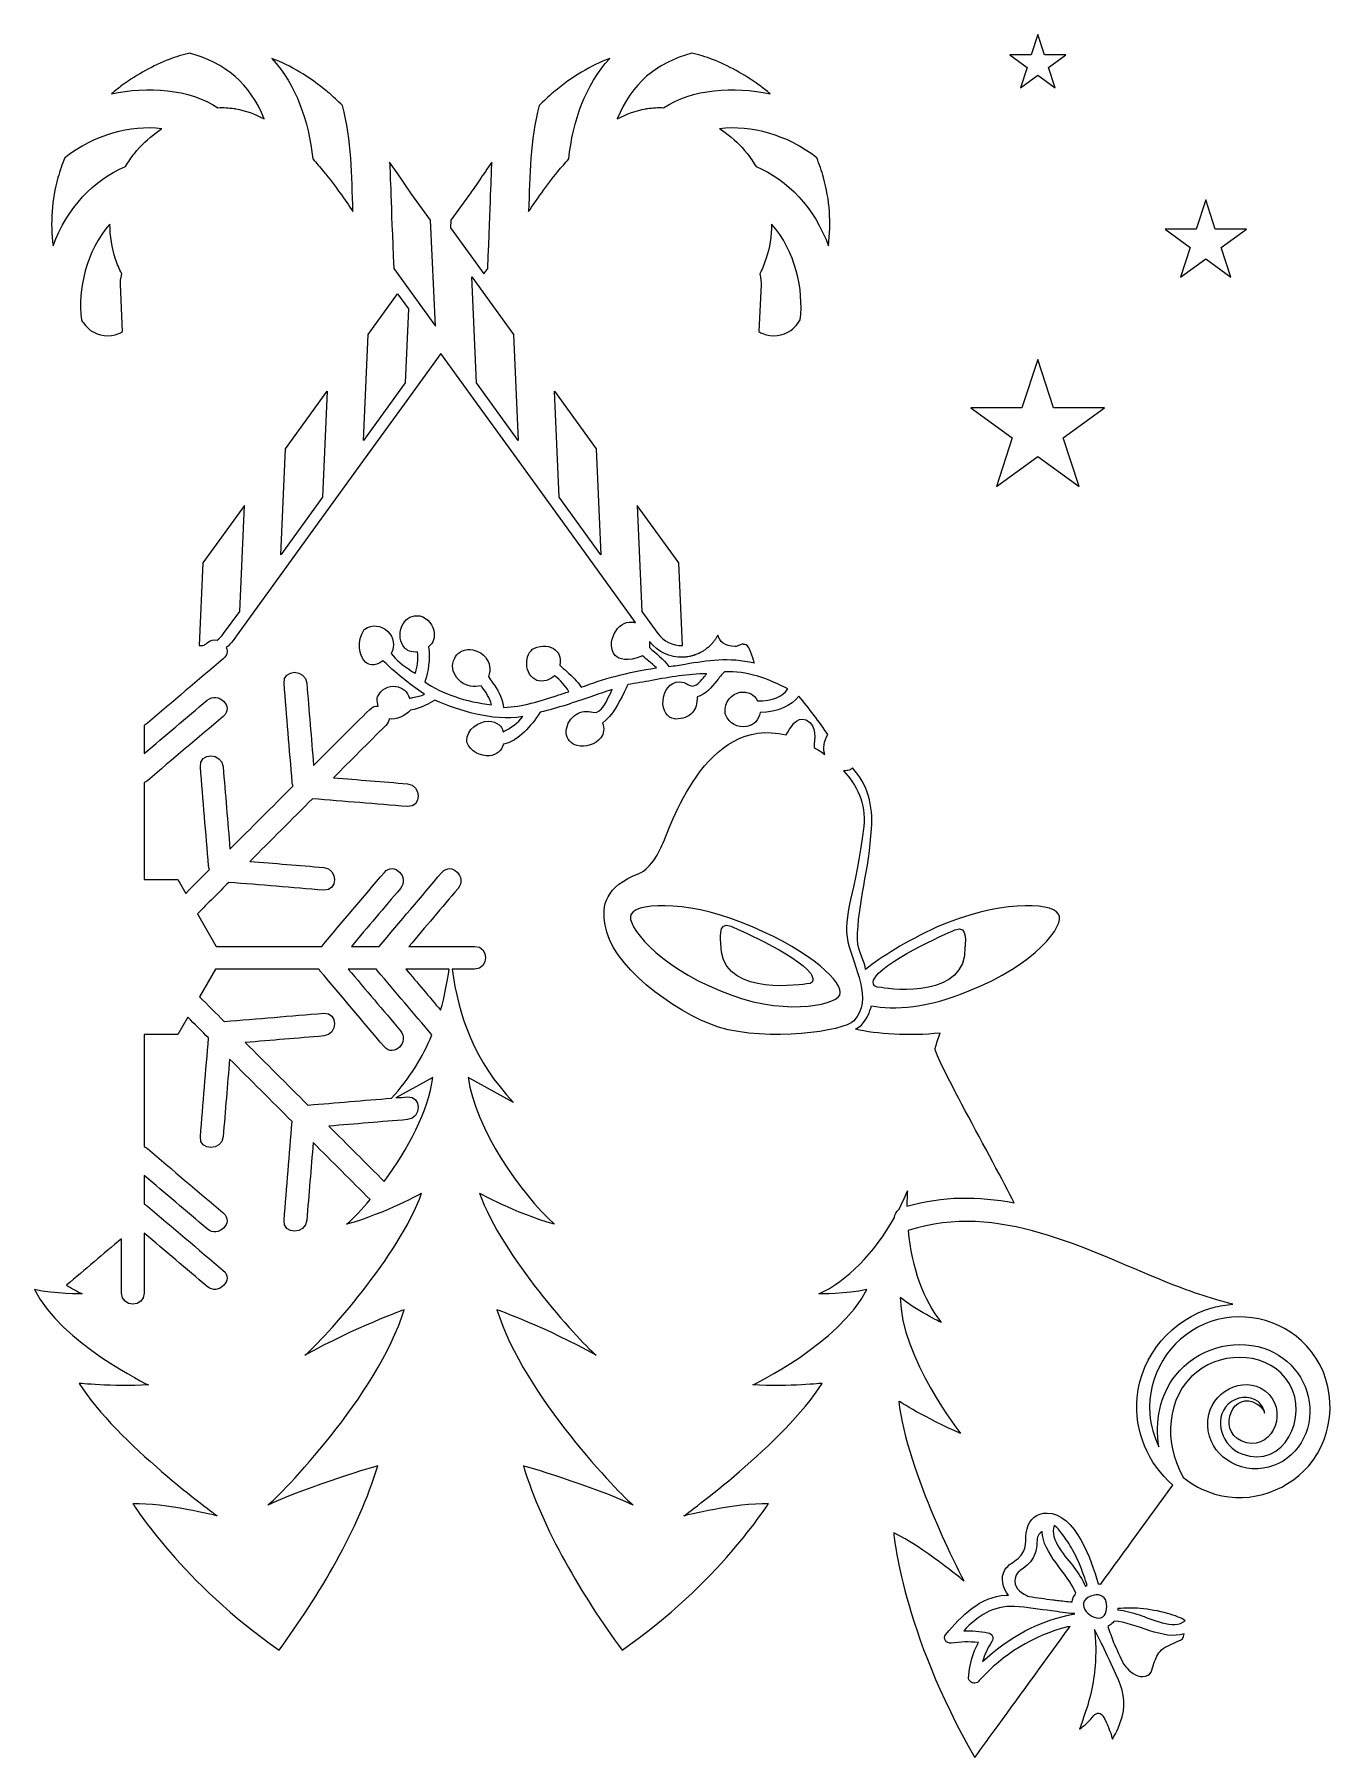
# Model space of a CAD drawing. Header units: inches. Extents: x -429 to 3929, y -1868 to 1677.
# Drawn here: x -272.4 to 88.5, y -1823.7 to -1346.4 of the extents above; entities that cross this region are included whole.
import ezdxf

# ---------------------------------------------------------------- set-up
doc = ezdxf.new("R2010")
doc.units = ezdxf.units.IN
doc.header["$MEASUREMENT"] = 0
doc.layers.add('Layer 1', color=7, linetype='Continuous')

# ---------------------------------------------------------------- blocks, each defined once
blk = doc.blocks.new('block 3')
at = {"layer": 'Layer 1', "lineweight": 0}
for points in [[(0.67, -1361.22), (5.47, -1357.74), (10.27, -1361.22), (8.44, -1355.58), (13.24, -1352.09), (7.3, -1352.09), (5.47, -1346.45), (3.64, -1352.09), (-2.3, -1352.09), (2.5, -1355.58), (0.67, -1361.22)], [(45.03, -1413.64), (51.99, -1408.58), (58.94, -1413.64), (56.29, -1405.46), (63.24, -1400.41), (54.64, -1400.41), (51.99, -1392.23), (49.33, -1400.41), (40.73, -1400.41), (47.69, -1405.46), (45.03, -1413.64)], [(-139.76, -1429.54), (-138.44, -1458.89), (-149.98, -1442.95), (-151.3, -1413.6), (-139.76, -1429.54)], [(-179.97, -1429.54), (-171.82, -1418.28), (-168.83, -1422.42), (-169.75, -1442.95), (-181.29, -1458.89), (-179.97, -1429.54)], [(-5.97, -1471.65), (5.47, -1463.34), (16.91, -1471.65), (12.54, -1458.2), (23.98, -1449.89), (9.84, -1449.89), (5.47, -1436.45), (1.1, -1449.89), (-13.04, -1449.89), (-1.6, -1458.2), (-5.97, -1471.65)], [(-202.87, -1461.19), (-191.34, -1445.24), (-192.65, -1474.59), (-204.19, -1490.54), (-202.87, -1461.19)], [(-116.86, -1461.19), (-115.54, -1490.54), (-127.08, -1474.59), (-128.4, -1445.24), (-116.86, -1461.19)]]:
    blk.add_lwpolyline(points, dxfattribs=at)
for points, knots in [([(-216.58, -1367.04), (-216.58, -1367.04), (-216.6, -1367.04), (-216.6, -1367.04), (-216.6, -1367.04), (-216.62, -1367.03), (-216.62, -1367.03), (-216.62, -1367.03), (-216.73, -1367.01), (-216.73, -1367.01), (-216.85, -1366.99), (-216.97, -1366.97), (-217.1, -1366.96), (-218.58, -1366.73), (-220.07, -1366.66), (-221.57, -1366.74), (-229.48, -1361.49), (-241.09, -1360.72), (-251.07, -1362.9), (-250.11, -1362.08), (-249.12, -1361.28), (-248.09, -1360.53), (-243.82, -1357.45), (-239.46, -1355.04), (-235.13, -1353.37), (-233.24, -1352.64), (-231.34, -1352.06), (-229.43, -1351.62), (-219.69, -1354.22), (-212.63, -1360.08), (-208.77, -1369.82), (-211.38, -1368.43), (-214, -1367.49), (-216.58, -1367.04)], [0, 0, 0, 0, 1, 1, 1, 2, 2, 2, 3, 3, 3, 4, 4, 4, 5, 5, 5, 6, 6, 6, 7, 7, 7, 8, 8, 8, 9, 9, 9, 10, 10, 10, 11, 11, 11, 11]), ([(-192.33, -1384.39), (-193.32, -1383.16), (-194.31, -1382.02), (-195.29, -1380.93), (-196.52, -1370.37), (-199.8, -1360.56), (-206.69, -1353.08), (-201.41, -1355.04), (-196.23, -1358.14), (-191.23, -1362.35), (-191.23, -1362.35), (-191.04, -1362.51), (-191.04, -1362.51), (-189.71, -1363.64), (-188.4, -1364.85), (-187.09, -1366.13), (-184.59, -1375.91), (-184.49, -1385.42), (-184.2, -1395.47), (-186.29, -1392.41), (-189.04, -1388.43), (-192.33, -1384.39)], [0, 0, 0, 0, 1, 1, 1, 2, 2, 2, 3, 3, 3, 4, 4, 4, 5, 5, 5, 6, 6, 6, 7, 7, 7, 7]), ([(-132.65, -1366.13), (-131.34, -1364.85), (-130.02, -1363.64), (-128.7, -1362.51), (-128.7, -1362.51), (-128.51, -1362.35), (-128.51, -1362.35), (-123.5, -1358.14), (-118.32, -1355.04), (-113.04, -1353.08), (-119.94, -1360.56), (-123.21, -1370.37), (-124.44, -1380.93), (-125.42, -1382.02), (-126.41, -1383.16), (-127.41, -1384.39), (-130.69, -1388.43), (-133.44, -1392.41), (-135.53, -1395.47), (-135.25, -1385.42), (-135.14, -1375.91), (-132.65, -1366.13)], [0, 0, 0, 0, 1, 1, 1, 2, 2, 2, 3, 3, 3, 4, 4, 4, 5, 5, 5, 6, 6, 6, 7, 7, 7, 7]), ([(-90.3, -1351.62), (-88.4, -1352.06), (-86.5, -1352.64), (-84.6, -1353.37), (-80.27, -1355.04), (-75.91, -1357.45), (-71.65, -1360.53), (-70.62, -1361.28), (-69.63, -1362.08), (-68.66, -1362.9), (-78.64, -1360.72), (-90.25, -1361.49), (-98.17, -1366.74), (-99.66, -1366.66), (-101.15, -1366.73), (-102.63, -1366.96), (-102.76, -1366.97), (-102.88, -1366.99), (-103.01, -1367.01), (-103.01, -1367.01), (-103.11, -1367.03), (-103.11, -1367.03), (-103.11, -1367.03), (-103.13, -1367.04), (-103.13, -1367.04), (-103.13, -1367.04), (-103.15, -1367.04), (-103.15, -1367.04), (-105.73, -1367.49), (-108.35, -1368.43), (-110.97, -1369.82), (-107.11, -1360.08), (-100.05, -1354.22), (-90.3, -1351.62)], [0, 0, 0, 0, 1, 1, 1, 2, 2, 2, 3, 3, 3, 4, 4, 4, 5, 5, 5, 6, 6, 6, 7, 7, 7, 8, 8, 8, 9, 9, 9, 10, 10, 10, 11, 11, 11, 11]), ([(-238.62, -1373.61), (-240.91, -1375.26), (-242.95, -1377.21), (-244.69, -1379.39), (-245.6, -1380.53), (-246.43, -1381.73), (-247.17, -1382.98), (-255.98, -1386.64), (-263.35, -1394.53), (-267.24, -1404.97), (-268.05, -1398.68), (-267.6, -1392.25), (-265.88, -1386.08), (-265.36, -1384.22), (-264.72, -1382.4), (-263.98, -1380.62), (-255.69, -1374.14), (-245.98, -1371.55), (-237.1, -1372.55), (-237.61, -1372.89), (-238.12, -1373.24), (-238.62, -1373.61)], [0, 0, 0, 0, 1, 1, 1, 2, 2, 2, 3, 3, 3, 4, 4, 4, 5, 5, 5, 6, 6, 6, 7, 7, 7, 7]), ([(-55.75, -1380.62), (-55.01, -1382.4), (-54.38, -1384.22), (-53.86, -1386.08), (-52.14, -1392.25), (-51.69, -1398.68), (-52.5, -1404.97), (-56.38, -1394.53), (-63.75, -1386.64), (-72.56, -1382.98), (-73.3, -1381.73), (-74.13, -1380.53), (-75.04, -1379.39), (-76.78, -1377.21), (-78.82, -1375.26), (-81.11, -1373.61), (-81.62, -1373.24), (-82.13, -1372.89), (-82.64, -1372.55), (-73.76, -1371.55), (-64.05, -1374.14), (-55.75, -1380.62)], [0, 0, 0, 0, 1, 1, 1, 2, 2, 2, 3, 3, 3, 4, 4, 4, 5, 5, 5, 6, 6, 6, 7, 7, 7, 7]), ([(-174.04, -1381.8), (-172.77, -1383.58), (-171.62, -1385.27), (-170.55, -1386.83), (-170.55, -1386.83), (-170.38, -1387.09), (-170.38, -1387.09), (-169.36, -1388.59), (-168.53, -1389.79), (-167.85, -1390.73), (-167.85, -1390.73), (-162.67, -1397.89), (-162.67, -1397.89), (-162.67, -1397.89), (-161.35, -1427.25), (-161.35, -1427.25), (-161.35, -1427.25), (-172.88, -1411.31), (-172.88, -1411.31), (-173.71, -1392.22), (-173.81, -1385.98), (-174.04, -1381.8)], [0, 0, 0, 0, 1, 1, 1, 2, 2, 2, 3, 3, 3, 4, 4, 4, 5, 5, 5, 6, 6, 6, 7, 7, 7, 7]), ([(-157.07, -1397.89), (-157.07, -1397.89), (-151.88, -1390.73), (-151.88, -1390.73), (-151.2, -1389.79), (-150.38, -1388.59), (-149.36, -1387.09), (-149.36, -1387.09), (-149.18, -1386.83), (-149.18, -1386.83), (-148.11, -1385.27), (-146.96, -1383.58), (-145.7, -1381.8), (-145.92, -1385.98), (-146.03, -1392.22), (-146.85, -1411.31), (-146.85, -1411.31), (-147.91, -1412.77), (-147.91, -1412.77), (-147.91, -1412.77), (-151.56, -1407.73), (-151.56, -1407.73), (-151.56, -1407.73), (-157.16, -1399.99), (-157.16, -1399.99), (-157.16, -1399.99), (-157.07, -1397.89), (-157.07, -1397.89)], [0, 0, 0, 0, 1, 1, 1, 2, 2, 2, 3, 3, 3, 4, 4, 4, 5, 5, 5, 6, 6, 6, 7, 7, 7, 8, 8, 8, 9, 9, 9, 9]), ([(-248.24, -1412.72), (-248.5, -1414.1), (-248.61, -1415.19), (-248.58, -1415.68), (-248.58, -1415.68), (-247.99, -1428.76), (-247.99, -1428.76), (-248.34, -1428.96), (-248.69, -1429.15), (-249.05, -1429.3), (-251.61, -1430.36), (-254.59, -1430.01), (-256.83, -1428.4), (-257.54, -1427.89), (-258.16, -1427.28), (-258.67, -1426.57), (-258.92, -1426.21), (-259.17, -1425.85), (-259.41, -1425.49), (-260.44, -1417.2), (-258.08, -1406.36), (-251.5, -1398.96), (-251.49, -1402.26), (-250.97, -1405.51), (-249.92, -1408.67), (-249.46, -1410.06), (-248.89, -1411.41), (-248.24, -1412.72)], [0, 0, 0, 0, 1, 1, 1, 2, 2, 2, 3, 3, 3, 4, 4, 4, 5, 5, 5, 6, 6, 6, 7, 7, 7, 8, 8, 8, 9, 9, 9, 9]), ([(-60.32, -1425.49), (-60.57, -1425.85), (-60.81, -1426.21), (-61.07, -1426.57), (-61.58, -1427.28), (-62.19, -1427.89), (-62.9, -1428.4), (-65.14, -1430.01), (-68.12, -1430.36), (-70.68, -1429.3), (-71.05, -1429.15), (-71.4, -1428.96), (-71.74, -1428.76), (-71.74, -1428.76), (-71.15, -1415.68), (-71.15, -1415.68), (-71.13, -1415.19), (-71.23, -1414.1), (-71.49, -1412.72), (-70.84, -1411.41), (-70.28, -1410.06), (-69.82, -1408.67), (-68.77, -1405.51), (-68.24, -1402.26), (-68.24, -1398.96), (-61.65, -1406.36), (-59.29, -1417.2), (-60.32, -1425.49)], [0, 0, 0, 0, 1, 1, 1, 2, 2, 2, 3, 3, 3, 4, 4, 4, 5, 5, 5, 6, 6, 6, 7, 7, 7, 8, 8, 8, 9, 9, 9, 9]), ([(-241.99, -1553.67), (-241.7, -1553.55), (-241.41, -1553.39), (-241.13, -1553.15), (-234.12, -1547.21), (-227.11, -1541.27), (-220.1, -1535.33), (-217, -1532.7), (-221.48, -1528.26), (-224.55, -1530.87), (-230.37, -1535.79), (-236.18, -1540.72), (-241.99, -1545.65), (-241.99, -1543.01), (-241.99, -1540.37), (-241.99, -1537.73), (-241.7, -1537.6), (-241.41, -1537.44), (-241.13, -1537.21), (-234.12, -1531.27), (-227.11, -1525.32), (-220.1, -1519.38), (-219, -1518.45), (-218.85, -1517.29), (-219.26, -1516.29), (-218.57, -1515.71), (-217.94, -1515.04), (-217.39, -1514.27), (-217.39, -1514.27), (-215.82, -1512.11), (-215.82, -1512.11), (-215.82, -1512.11), (-204.46, -1496.41), (-204.46, -1496.41), (-204.46, -1496.41), (-192.92, -1480.46), (-192.92, -1480.46), (-192.92, -1480.46), (-181.55, -1464.76), (-181.55, -1464.76), (-181.55, -1464.76), (-170.01, -1448.82), (-170.01, -1448.82), (-170.01, -1448.82), (-159.87, -1434.8), (-159.87, -1434.8), (-159.87, -1434.8), (-149.72, -1448.82), (-149.72, -1448.82), (-149.72, -1448.82), (-138.18, -1464.76), (-138.18, -1464.76), (-138.18, -1464.76), (-126.82, -1480.46), (-126.82, -1480.46), (-126.82, -1480.46), (-115.28, -1496.41), (-115.28, -1496.41), (-115.28, -1496.41), (-105.92, -1509.34), (-105.92, -1509.34), (-106.26, -1509.25), (-106.61, -1509.2), (-106.98, -1509.2), (-108.89, -1509.01), (-110.74, -1510.25), (-111.84, -1512.48), (-112.76, -1514.34), (-113.02, -1516.91), (-111.52, -1518.45), (-110.48, -1519.52), (-108.33, -1520.37), (-103.96, -1518.52), (-103.42, -1519.05), (-102.84, -1519.53), (-102.27, -1519.99), (-101.56, -1520.58), (-100.83, -1521.18), (-100.15, -1521.89), (-108.23, -1523.14), (-114.9, -1524.87), (-120.94, -1527.27), (-122.07, -1525.55), (-123.53, -1524.22), (-124.95, -1522.93), (-125.62, -1522.32), (-126.26, -1521.75), (-126.85, -1521.14), (-126.43, -1518.84), (-127.43, -1517.55), (-128.11, -1516.97), (-129.52, -1515.74), (-131.84, -1515.5), (-133.95, -1516.41), (-135.32, -1517.15), (-136.16, -1518.9), (-136.07, -1520.88), (-135.98, -1522.94), (-134.93, -1524.65), (-133.26, -1525.36), (-131.59, -1525.96), (-129.53, -1525.23), (-128.34, -1524.08), (-126.78, -1525.36), (-125.34, -1526.68), (-124.4, -1528.49), (-125.46, -1528.82), (-126.52, -1529.17), (-127.63, -1529.54), (-132.29, -1531.08), (-137.1, -1532.67), (-142.5, -1532.83), (-143.02, -1529.58), (-144.13, -1527.98), (-145.51, -1525.99), (-145.87, -1525.48), (-146.25, -1524.93), (-146.65, -1524.3), (-145.94, -1522.38), (-146.24, -1520.45), (-147.49, -1518.95), (-148.91, -1517.26), (-151.28, -1516.44), (-153.27, -1516.96), (-154.97, -1517.4), (-156.15, -1518.75), (-156.51, -1520.68), (-156.83, -1522.44), (-155.96, -1524.43), (-154.27, -1525.74), (-152.64, -1527.01), (-150.61, -1527.39), (-148.72, -1526.82), (-148.62, -1526.95), (-148.52, -1527.09), (-148.42, -1527.22), (-147.31, -1528.76), (-146.32, -1530.12), (-145.77, -1532.12), (-152.88, -1531.33), (-159.64, -1529.01), (-164.24, -1525.78), (-163.3, -1522.63), (-162.82, -1519.79), (-163.23, -1516.04), (-161.9, -1515.02), (-161.36, -1513.34), (-161.83, -1511.5), (-162.34, -1509.47), (-164.11, -1507.43), (-166.52, -1507.43), (-168.32, -1507.43), (-169.86, -1508.51), (-170.63, -1510.33), (-171.52, -1512.45), (-171.19, -1515), (-169.84, -1516.39), (-169.28, -1516.97), (-168.14, -1517.76), (-166.27, -1517.43), (-166.09, -1519.54), (-166.41, -1521.94), (-166.93, -1523.46), (-167.27, -1523.23), (-167.61, -1523), (-167.94, -1522.78), (-170.29, -1521.18), (-172.35, -1519.79), (-173.59, -1517.89), (-172.49, -1515.78), (-172.83, -1513.44), (-174.55, -1511.78), (-176.35, -1510.04), (-178.96, -1509.78), (-180.88, -1511.16), (-180.88, -1511.16), (-181.04, -1511.27), (-181.04, -1511.27), (-181.04, -1511.27), (-181.14, -1511.43), (-181.14, -1511.43), (-183.05, -1514.3), (-182.77, -1518.66), (-180.58, -1520.4), (-180.05, -1520.81), (-178.26, -1521.9), (-175.89, -1519.9), (-171.15, -1524.4), (-167.97, -1526.76), (-164.4, -1529.19), (-165.32, -1529.68), (-166.47, -1529.89), (-167.66, -1530.11), (-167.94, -1530.17), (-168.23, -1530.22), (-168.52, -1530.28), (-169.1, -1528.53), (-170.49, -1527.29), (-172.27, -1527.02), (-174.4, -1526.7), (-176.39, -1527.82), (-177.35, -1529.89), (-177.35, -1529.89), (-177.45, -1530.09), (-177.45, -1530.09), (-177.45, -1530.09), (-177.45, -1530.32), (-177.45, -1530.32), (-177.45, -1531.15), (-177.37, -1531.85), (-177.24, -1532.46), (-178.01, -1532.4), (-178.83, -1532.66), (-179.55, -1533.38), (-184.73, -1538.56), (-189.91, -1543.74), (-195.09, -1548.92), (-195.72, -1541.33), (-196.35, -1533.74), (-196.97, -1526.15), (-197.3, -1522.13), (-203.61, -1522.1), (-203.28, -1526.15), (-202.52, -1535.31), (-201.76, -1544.47), (-201.01, -1553.63), (-200.98, -1553.99), (-200.89, -1554.3), (-200.77, -1554.6), (-206.6, -1560.43), (-212.43, -1566.26), (-218.25, -1572.09), (-218.88, -1564.49), (-219.51, -1556.9), (-220.14, -1549.31), (-220.47, -1545.29), (-226.77, -1545.26), (-226.44, -1549.31), (-225.68, -1558.47), (-224.93, -1567.63), (-224.17, -1576.79), (-224.14, -1577.15), (-224.05, -1577.47), (-223.93, -1577.76), (-226.12, -1579.96), (-228.32, -1582.15), (-230.51, -1584.34), (-230.51, -1584.34), (-232.73, -1580.49), (-232.73, -1580.49), (-232.73, -1580.49), (-241.99, -1580.49), (-241.99, -1580.49), (-241.99, -1571.55), (-241.99, -1562.61), (-241.99, -1553.67)], [0, 0, 0, 0, 1, 1, 1, 2, 2, 2, 3, 3, 3, 4, 4, 4, 5, 5, 5, 6, 6, 6, 7, 7, 7, 8, 8, 8, 9, 9, 9, 10, 10, 10, 11, 11, 11, 12, 12, 12, 13, 13, 13, 14, 14, 14, 15, 15, 15, 16, 16, 16, 17, 17, 17, 18, 18, 18, 19, 19, 19, 20, 20, 20, 21, 21, 21, 22, 22, 22, 23, 23, 23, 24, 24, 24, 25, 25, 25, 26, 26, 26, 27, 27, 27, 28, 28, 28, 29, 29, 29, 30, 30, 30, 31, 31, 31, 32, 32, 32, 33, 33, 33, 34, 34, 34, 35, 35, 35, 36, 36, 36, 37, 37, 37, 38, 38, 38, 39, 39, 39, 40, 40, 40, 41, 41, 41, 42, 42, 42, 43, 43, 43, 44, 44, 44, 45, 45, 45, 46, 46, 46, 47, 47, 47, 48, 48, 48, 49, 49, 49, 50, 50, 50, 51, 51, 51, 52, 52, 52, 53, 53, 53, 54, 54, 54, 55, 55, 55, 56, 56, 56, 57, 57, 57, 58, 58, 58, 59, 59, 59, 60, 60, 60, 61, 61, 61, 62, 62, 62, 63, 63, 63, 64, 64, 64, 65, 65, 65, 66, 66, 66, 67, 67, 67, 68, 68, 68, 69, 69, 69, 70, 70, 70, 71, 71, 71, 72, 72, 72, 73, 73, 73, 74, 74, 74, 75, 75, 75, 76, 76, 76, 77, 77, 77, 78, 78, 78, 79, 79, 79, 80, 80, 80, 81, 81, 81, 82, 82, 82, 83, 83, 83, 84, 84, 84, 85, 85, 85, 85]), ([(-225.78, -1492.83), (-225.78, -1492.83), (-214.24, -1476.89), (-214.24, -1476.89), (-214.24, -1476.89), (-215.56, -1506.24), (-215.56, -1506.24), (-215.56, -1506.24), (-220, -1512.38), (-220, -1512.38), (-220.52, -1513.09), (-221.13, -1513.7), (-221.83, -1514.2), (-222.71, -1514.01), (-223.69, -1514.19), (-224.55, -1514.92), (-224.83, -1515.16), (-225.11, -1515.4), (-225.39, -1515.63), (-225.85, -1515.7), (-226.33, -1515.73), (-226.8, -1515.71), (-226.8, -1515.71), (-225.78, -1492.83), (-225.78, -1492.83)], [0, 0, 0, 0, 1, 1, 1, 2, 2, 2, 3, 3, 3, 4, 4, 4, 5, 5, 5, 6, 6, 6, 7, 7, 7, 8, 8, 8, 8]), ([(-93.96, -1492.83), (-93.96, -1492.83), (-92.93, -1515.71), (-92.93, -1515.71), (-95.62, -1515.8), (-98.16, -1514.56), (-99.73, -1512.38), (-99.73, -1512.38), (-104.18, -1506.24), (-104.18, -1506.24), (-104.18, -1506.24), (-105.49, -1476.89), (-105.49, -1476.89), (-105.49, -1476.89), (-93.96, -1492.83), (-93.96, -1492.83)], [0, 0, 0, 0, 1, 1, 1, 2, 2, 2, 3, 3, 3, 4, 4, 4, 5, 5, 5, 5]), ([(-91.95, -1518.88), (-91.87, -1518.87), (-91.8, -1518.86), (-91.72, -1518.85), (-91.52, -1518.82), (-91.31, -1518.79), (-91.11, -1518.76), (-91.03, -1518.74), (-90.96, -1518.72), (-90.88, -1518.71), (-90.68, -1518.66), (-90.48, -1518.62), (-90.29, -1518.57), (-90.21, -1518.55), (-90.14, -1518.52), (-90.06, -1518.5), (-89.87, -1518.45), (-89.68, -1518.39), (-89.48, -1518.32), (-89.4, -1518.29), (-89.32, -1518.26), (-89.24, -1518.23), (-89.06, -1518.16), (-88.88, -1518.1), (-88.71, -1518.02), (-88.61, -1517.98), (-88.51, -1517.93), (-88.42, -1517.88), (-88.26, -1517.81), (-88.11, -1517.74), (-87.96, -1517.66), (-87.83, -1517.59), (-87.71, -1517.52), (-87.59, -1517.45), (-87.47, -1517.39), (-87.35, -1517.32), (-87.23, -1517.25), (-87.09, -1517.15), (-86.94, -1517.05), (-86.8, -1516.95), (-86.72, -1516.9), (-86.64, -1516.86), (-86.57, -1516.8), (-86.56, -1516.79), (-86.54, -1516.78), (-86.53, -1516.77), (-86.34, -1516.63), (-86.16, -1516.49), (-85.98, -1516.34), (-85.93, -1516.3), (-85.88, -1516.26), (-85.83, -1516.22), (-85.61, -1516.03), (-85.4, -1515.84), (-85.19, -1515.63), (-85.19, -1515.63), (-85.19, -1515.62), (-85.19, -1515.62), (-84.98, -1515.42), (-84.79, -1515.2), (-84.6, -1514.98), (-84.52, -1514.89), (-84.44, -1514.79), (-84.37, -1514.69), (-84.26, -1514.56), (-84.16, -1514.43), (-84.06, -1514.3), (-83.98, -1514.18), (-83.9, -1514.07), (-83.82, -1513.95), (-83.74, -1513.82), (-83.65, -1513.7), (-83.57, -1513.57), (-83.5, -1513.45), (-83.43, -1513.32), (-83.36, -1513.19), (-83.29, -1513.06), (-83.21, -1512.94), (-83.15, -1512.81), (-83.14, -1512.8), (-83.14, -1512.8), (-83.13, -1512.79), (-82.72, -1514.49), (-81.21, -1515.96), (-78.4, -1515.96), (-77.99, -1515.96), (-77.59, -1515.79), (-77.09, -1515.57), (-76.86, -1515.46), (-76.46, -1515.28), (-76.22, -1515.22), (-76.22, -1515.22), (-76.08, -1515.37), (-76.08, -1515.37), (-76.08, -1515.37), (-75.64, -1515.37), (-75.64, -1515.37), (-74.58, -1515.37), (-73.75, -1518.1), (-73.26, -1519.72), (-73.17, -1520), (-73.09, -1520.26), (-73.01, -1520.51), (-80.18, -1518.82), (-86, -1519.79), (-92.14, -1520.82), (-93.6, -1521.07), (-95.11, -1521.32), (-96.66, -1521.54), (-98.23, -1519.46), (-100.18, -1517.83), (-102.1, -1516.28), (-102.05, -1515.7), (-102.05, -1515.14), (-102.09, -1514.6), (-99.79, -1517.55), (-96.29, -1519.07), (-92.78, -1518.94), (-92.5, -1518.93), (-92.22, -1518.91), (-91.95, -1518.88)], [0, 0, 0, 0, 1, 1, 1, 2, 2, 2, 3, 3, 3, 4, 4, 4, 5, 5, 5, 6, 6, 6, 7, 7, 7, 8, 8, 8, 9, 9, 9, 10, 10, 10, 11, 11, 11, 12, 12, 12, 13, 13, 13, 14, 14, 14, 15, 15, 15, 16, 16, 16, 17, 17, 17, 18, 18, 18, 19, 19, 19, 20, 20, 20, 21, 21, 21, 22, 22, 22, 23, 23, 23, 24, 24, 24, 25, 25, 25, 26, 26, 26, 27, 27, 27, 28, 28, 28, 29, 29, 29, 30, 30, 30, 31, 31, 31, 32, 32, 32, 33, 33, 33, 34, 34, 34, 35, 35, 35, 36, 36, 36, 37, 37, 37, 38, 38, 38, 39, 39, 39, 40, 40, 40, 40]), ([(-73.48, -1720.5), (-63.09, -1721.01), (-54.25, -1720.06), (-54.25, -1720.06), (-64.72, -1736.59), (-92, -1756.39), (-92.53, -1756.78), (-92.11, -1756.68), (-78.21, -1753.21), (-69.14, -1753.41), (-69.14, -1753.41), (-83.12, -1775.58), (-109.66, -1793.98), (-120.61, -1778.93), (-131.69, -1760.62), (-136.96, -1742.91), (-136.96, -1742.91), (-118.09, -1748.36), (-106.55, -1753.82), (-110.05, -1750.95), (-136.9, -1723.54), (-144.3, -1699.7), (-144.3, -1699.7), (-130.67, -1704.52), (-116.83, -1712.29), (-122.35, -1707.46), (-142.91, -1684.81), (-149.13, -1667.4), (-149.13, -1667.4), (-139.48, -1672.86), (-128.37, -1676), (-137.73, -1667.61), (-150.39, -1649.36), (-152.27, -1635.31), (-152.27, -1635.31), (-139.69, -1642.23), (-139.69, -1642.23), (-150.51, -1631.09), (-155.05, -1618.02), (-156.73, -1605.33), (-154.65, -1605.33), (-152.57, -1605.33), (-150.49, -1605.33), (-146.43, -1605.33), (-146.42, -1599.02), (-150.49, -1599.02), (-156.55, -1599.02), (-162.61, -1599.02), (-168.67, -1599.02), (-164.15, -1593.68), (-159.62, -1588.33), (-155.09, -1582.99), (-152.48, -1579.91), (-156.92, -1575.43), (-159.55, -1578.53), (-165.33, -1585.36), (-171.12, -1592.19), (-176.91, -1599.02), (-179.48, -1599.02), (-182.05, -1599.02), (-184.62, -1599.02), (-180.09, -1593.68), (-175.56, -1588.33), (-171.03, -1582.99), (-168.42, -1579.91), (-172.86, -1575.43), (-175.49, -1578.53), (-181.28, -1585.36), (-187.07, -1592.19), (-192.85, -1599.02), (-202.58, -1599.02), (-212.31, -1599.02), (-222.04, -1599.02), (-222.04, -1599.02), (-227.25, -1590), (-227.25, -1590), (-224.35, -1587.1), (-221.45, -1584.2), (-218.55, -1581.3), (-209.79, -1582.02), (-201.04, -1582.75), (-192.28, -1583.47), (-188.24, -1583.8), (-188.26, -1577.5), (-192.28, -1577.17), (-199.1, -1576.6), (-205.91, -1576.04), (-212.73, -1575.48), (-206.95, -1569.7), (-201.17, -1563.92), (-195.39, -1558.14), (-186.63, -1558.86), (-177.87, -1559.58), (-169.12, -1560.31), (-165.07, -1560.64), (-165.09, -1554.33), (-169.12, -1554), (-175.93, -1553.44), (-182.75, -1552.88), (-189.57, -1552.31), (-184.74, -1547.49), (-179.92, -1542.66), (-175.09, -1537.84), (-174.51, -1537.26), (-174.23, -1536.61), (-174.18, -1535.98), (-172.13, -1536.43), (-169.81, -1535.21), (-168.22, -1533.62), (-165.51, -1533.09), (-163.88, -1532.18), (-162.17, -1531.22), (-161.95, -1531.1), (-161.73, -1530.97), (-161.51, -1530.85), (-154.66, -1533.76), (-145.96, -1536.7), (-137.12, -1535.4), (-138.57, -1537.04), (-140.35, -1538.62), (-142.54, -1539.56), (-142.8, -1538.67), (-143.27, -1538.08), (-143.68, -1537.71), (-144.44, -1537.03), (-145.46, -1536.68), (-146.63, -1536.68), (-149.54, -1536.68), (-152.66, -1538.87), (-152.66, -1542.13), (-152.66, -1542.13), (-152.62, -1542.43), (-152.62, -1542.43), (-151.8, -1545.07), (-148.76, -1546.45), (-146.41, -1546.25), (-144.41, -1546.06), (-143, -1544.87), (-142.51, -1543.01), (-138.2, -1542.07), (-134.94, -1538.09), (-132.3, -1534.17), (-127.48, -1533.03), (-122.8, -1531.43), (-118.27, -1529.87), (-116.35, -1529.21), (-114.38, -1528.54), (-112.39, -1527.89), (-112.53, -1528.18), (-112.67, -1528.48), (-112.81, -1528.78), (-114.6, -1532.59), (-115.94, -1535.02), (-118.22, -1534.1), (-118.22, -1534.1), (-118.38, -1534.05), (-118.38, -1534.05), (-119.95, -1533.72), (-121.6, -1534.13), (-122.92, -1535.2), (-124.32, -1536.33), (-125.13, -1538), (-125.13, -1539.78), (-125.13, -1539.78), (-125.12, -1539.88), (-125.12, -1539.88), (-124.94, -1541.64), (-123.85, -1542.92), (-122.13, -1543.4), (-119.82, -1544.03), (-116.93, -1543.09), (-115.56, -1541.25), (-114.66, -1540.05), (-114.5, -1538.6), (-115.08, -1537.16), (-112.24, -1535.06), (-110.63, -1531.77), (-109.06, -1528.58), (-108.72, -1527.89), (-108.38, -1527.2), (-108.03, -1526.52), (-105.82, -1526.19), (-103.6, -1525.78), (-101.44, -1525.38), (-96.44, -1524.46), (-91.29, -1523.51), (-86.24, -1523.56), (-86.43, -1523.78), (-86.62, -1524.01), (-86.8, -1524.24), (-87.83, -1525.5), (-88.72, -1526.6), (-90.06, -1526.93), (-90.58, -1526.91), (-90.93, -1526.72), (-91.41, -1526.46), (-92, -1526.14), (-92.73, -1525.75), (-93.81, -1525.75), (-96.5, -1525.75), (-98.11, -1528.39), (-98.31, -1530.99), (-98.52, -1533.69), (-97.22, -1535.72), (-95.07, -1536.05), (-95.07, -1536.05), (-94.92, -1536.06), (-94.92, -1536.06), (-92.83, -1536.06), (-91.24, -1535.46), (-90.19, -1534.28), (-89.25, -1533.23), (-88.81, -1531.77), (-88.88, -1529.93), (-86.47, -1529.21), (-84.92, -1527.3), (-83.42, -1525.44), (-82.71, -1524.56), (-82.03, -1523.72), (-81.28, -1523.03), (-75.32, -1522.6), (-68.53, -1525.08), (-63.79, -1527.74), (-65.22, -1529.89), (-67.92, -1530.96), (-72.17, -1531.06), (-73.01, -1529.24), (-74.89, -1528.27), (-77, -1528.66), (-79.21, -1529.07), (-81.42, -1531.09), (-81.06, -1534.56), (-81.06, -1534.56), (-80.99, -1534.83), (-80.99, -1534.83), (-80.02, -1537.26), (-77.62, -1538.62), (-75.14, -1538.15), (-73.14, -1537.76), (-71.75, -1536.28), (-71.4, -1534.27), (-66.54, -1534.09), (-62.81, -1532.49), (-60.68, -1529.69), (-57.88, -1533.2), (-55.04, -1536.8), (-52.65, -1540.34), (-53.83, -1542.18), (-53.96, -1544.18), (-53.51, -1545.87), (-54.53, -1545.15), (-55.53, -1544.52), (-56.47, -1543.97), (-56.47, -1541.61), (-55.37, -1538.06), (-58.67, -1536.29), (-61.43, -1535.11), (-63.08, -1538.65), (-64.19, -1540.43), (-86.77, -1535.11), (-96.13, -1565.84), (-98.89, -1571.75), (-101.64, -1577.67), (-104.94, -1578.85), (-104.94, -1578.85), (-114.3, -1582.4), (-115.41, -1587.72), (-114.3, -1593.04), (-113.2, -1603.68), (-95.57, -1617.27), (-82.92, -1621.41), (-69.14, -1625.55), (-48.21, -1622.59), (-45.46, -1619.63), (-39.95, -1613.73), (-45.46, -1604.85), (-47.11, -1597.77), (-48.76, -1590.67), (-44.91, -1584.17), (-42.7, -1565.84), (-42.07, -1559.35), (-44.75, -1554.23), (-48.3, -1550.39), (-48.25, -1550.39), (-48.19, -1550.4), (-48.14, -1550.4), (-47.68, -1550.4), (-47.21, -1550.34), (-46.74, -1550.21), (-46.74, -1550.21), (-46.45, -1550.09), (-46.45, -1550.09), (-46.24, -1549.95), (-46.03, -1549.77), (-45.83, -1549.6), (-41.63, -1554.27), (-40.05, -1560.07), (-40.59, -1566.44), (-41.13, -1577.67), (-44.45, -1587.12), (-44.45, -1597.17), (-44.45, -1600.72), (-42.24, -1603.08), (-42.24, -1605.45), (-37.83, -1601.9), (-31.22, -1597.77), (-22.41, -1593.63), (-5.88, -1586.53), (8.99, -1586.53), (11.18, -1590.08), (13.39, -1593.04), (4.58, -1604.27), (-13.6, -1611.36), (-24.61, -1616.09), (-34.52, -1616.68), (-40.59, -1615.5), (-41.13, -1617.27), (-41.69, -1619.04), (-43.34, -1620.82), (-43.89, -1621.41), (-44.45, -1621.41), (-44.99, -1622), (-39.31, -1623.3), (-30.03, -1623.97), (-21.58, -1623.04), (-22.11, -1624.42), (-22.57, -1625.79), (-22.86, -1627.16), (-24.43, -1627.19), (-6.5, -1659.23), (-1.09, -1670.04), (-10.87, -1668.23), (-20.83, -1668.08), (-30.77, -1671.02), (-30.76, -1669.61), (-30.72, -1668.19), (-30.62, -1666.77), (-31.34, -1668.52), (-32.14, -1670.23), (-32.99, -1671.89), (-33.77, -1672.45), (-34.16, -1673.29), (-34.22, -1674.16), (-39.74, -1683.94), (-47.38, -1691.73), (-55.15, -1695.29), (-55.15, -1695.29), (-47.42, -1695.38), (-41.9, -1694.09), (-49.29, -1708.94), (-73.48, -1720.5), (-73.48, -1720.5)], [0, 0, 0, 0, 1, 1, 1, 2, 2, 2, 3, 3, 3, 4, 4, 4, 5, 5, 5, 6, 6, 6, 7, 7, 7, 8, 8, 8, 9, 9, 9, 10, 10, 10, 11, 11, 11, 12, 12, 12, 13, 13, 13, 14, 14, 14, 15, 15, 15, 16, 16, 16, 17, 17, 17, 18, 18, 18, 19, 19, 19, 20, 20, 20, 21, 21, 21, 22, 22, 22, 23, 23, 23, 24, 24, 24, 25, 25, 25, 26, 26, 26, 27, 27, 27, 28, 28, 28, 29, 29, 29, 30, 30, 30, 31, 31, 31, 32, 32, 32, 33, 33, 33, 34, 34, 34, 35, 35, 35, 36, 36, 36, 37, 37, 37, 38, 38, 38, 39, 39, 39, 40, 40, 40, 41, 41, 41, 42, 42, 42, 43, 43, 43, 44, 44, 44, 45, 45, 45, 46, 46, 46, 47, 47, 47, 48, 48, 48, 49, 49, 49, 50, 50, 50, 51, 51, 51, 52, 52, 52, 53, 53, 53, 54, 54, 54, 55, 55, 55, 56, 56, 56, 57, 57, 57, 58, 58, 58, 59, 59, 59, 60, 60, 60, 61, 61, 61, 62, 62, 62, 63, 63, 63, 64, 64, 64, 65, 65, 65, 66, 66, 66, 67, 67, 67, 68, 68, 68, 69, 69, 69, 70, 70, 70, 71, 71, 71, 72, 72, 72, 73, 73, 73, 74, 74, 74, 75, 75, 75, 76, 76, 76, 77, 77, 77, 78, 78, 78, 79, 79, 79, 80, 80, 80, 81, 81, 81, 82, 82, 82, 83, 83, 83, 84, 84, 84, 85, 85, 85, 86, 86, 86, 87, 87, 87, 88, 88, 88, 89, 89, 89, 90, 90, 90, 91, 91, 91, 92, 92, 92, 93, 93, 93, 94, 94, 94, 95, 95, 95, 96, 96, 96, 97, 97, 97, 98, 98, 98, 99, 99, 99, 100, 100, 100, 101, 101, 101, 102, 102, 102, 103, 103, 103, 104, 104, 104, 105, 105, 105, 106, 106, 106, 107, 107, 107, 108, 108, 108, 109, 109, 109, 110, 110, 110, 111, 111, 111, 112, 112, 112, 113, 113, 113, 114, 114, 114, 115, 115, 115, 116, 116, 116, 117, 117, 117, 117]), ([(-49.32, -1612.54), (-50.97, -1615.5), (-65.84, -1618.45), (-82.36, -1611.36), (-99.98, -1604.27), (-108.8, -1593.04), (-107.15, -1590.08), (-104.94, -1586.53), (-89.52, -1586.53), (-73.55, -1593.63), (-57.02, -1600.72), (-48.21, -1609), (-49.32, -1612.54)], [0, 0, 0, 0, 1, 1, 1, 2, 2, 2, 3, 3, 3, 4, 4, 4, 4]), ([(-79.53, -1593.46), (-83.38, -1591.69), (-82.27, -1598.19), (-82.27, -1598.19), (-82.83, -1612.38), (-62.45, -1610.01), (-58.59, -1609.42), (-55.28, -1609.42), (-57.49, -1606.46), (-57.49, -1606.46), (-61.35, -1601.14), (-79.53, -1593.46), (-79.53, -1593.46)], [0, 0, 0, 0, 1, 1, 1, 2, 2, 2, 3, 3, 3, 4, 4, 4, 4]), ([(-37.83, -1610.44), (-34.52, -1611.03), (-14.15, -1613.39), (-14.7, -1599.21), (-14.7, -1599.21), (-13.6, -1592.7), (-17.46, -1594.48), (-17.46, -1594.48), (-35.63, -1602.16), (-39.48, -1607.48), (-39.48, -1607.48), (-41.69, -1610.44), (-37.83, -1610.44)], [0, 0, 0, 0, 1, 1, 1, 2, 2, 2, 3, 3, 3, 4, 4, 4, 4]), ([(-171.03, -1622.38), (-175.85, -1616.7), (-180.67, -1611.01), (-185.49, -1605.33), (-182.89, -1605.33), (-180.3, -1605.33), (-177.71, -1605.33), (-177.61, -1605.49), (-177.51, -1605.65), (-177.37, -1605.81), (-172.36, -1611.73), (-167.34, -1617.65), (-162.32, -1623.57), (-164.86, -1629.66), (-168.45, -1635.59), (-173.51, -1641.08), (-181.21, -1641.71), (-188.9, -1642.35), (-196.6, -1642.98), (-196.62, -1642.98), (-196.65, -1642.99), (-196.68, -1643), (-202.46, -1637.21), (-208.24, -1631.43), (-214.02, -1625.65), (-206.77, -1625.05), (-199.53, -1624.45), (-192.28, -1623.85), (-188.26, -1623.52), (-188.23, -1617.22), (-192.28, -1617.55), (-201.44, -1618.31), (-210.6, -1619.06), (-219.76, -1619.82), (-219.79, -1619.82), (-219.81, -1619.83), (-219.84, -1619.83), (-222.12, -1617.55), (-224.4, -1615.27), (-226.68, -1612.99), (-226.68, -1612.99), (-222.25, -1605.33), (-222.25, -1605.33), (-212.72, -1605.33), (-203.18, -1605.33), (-193.65, -1605.33), (-193.55, -1605.49), (-193.45, -1605.65), (-193.32, -1605.81), (-187.37, -1612.82), (-181.43, -1619.83), (-175.49, -1626.84), (-172.86, -1629.94), (-168.42, -1625.46), (-171.03, -1622.38)], [0, 0, 0, 0, 1, 1, 1, 2, 2, 2, 3, 3, 3, 4, 4, 4, 5, 5, 5, 6, 6, 6, 7, 7, 7, 8, 8, 8, 9, 9, 9, 10, 10, 10, 11, 11, 11, 12, 12, 12, 13, 13, 13, 14, 14, 14, 15, 15, 15, 16, 16, 16, 17, 17, 17, 18, 18, 18, 18]), ([(-159.91, -1616.69), (-163.12, -1612.9), (-166.33, -1609.11), (-169.54, -1605.33), (-165.55, -1605.33), (-161.56, -1605.33), (-157.57, -1605.33), (-158.06, -1609.1), (-158.82, -1612.91), (-159.91, -1616.69)], [0, 0, 0, 0, 1, 1, 1, 2, 2, 2, 3, 3, 3, 3]), ([(-169.99, -1699.7), (-177.4, -1723.54), (-204.25, -1750.95), (-207.75, -1753.82), (-196.21, -1748.36), (-177.33, -1742.91), (-177.33, -1742.91), (-182.6, -1760.62), (-193.69, -1778.93), (-204.63, -1793.98), (-231.17, -1775.58), (-245.16, -1753.41), (-245.16, -1753.41), (-236.08, -1753.21), (-222.18, -1756.68), (-221.76, -1756.78), (-222.3, -1756.39), (-249.57, -1736.59), (-260.04, -1720.06), (-260.04, -1720.06), (-251.21, -1721.01), (-240.82, -1720.5), (-240.82, -1720.5), (-265.01, -1708.94), (-272.39, -1694.09), (-266.88, -1695.38), (-259.15, -1695.29), (-259.15, -1695.29), (-260.6, -1694.63), (-262.05, -1693.81), (-263.48, -1692.86), (-258.42, -1688.57), (-253.36, -1684.28), (-248.3, -1679.99), (-248.3, -1685.01), (-248.3, -1690.03), (-248.3, -1695.05), (-248.3, -1699.1), (-241.99, -1699.11), (-241.99, -1695.05), (-241.99, -1689.52), (-241.99, -1684), (-241.99, -1678.48), (-236.18, -1683.4), (-230.37, -1688.33), (-224.55, -1693.25), (-221.48, -1695.86), (-217, -1691.42), (-220.1, -1688.79), (-227.11, -1682.85), (-234.12, -1676.91), (-241.13, -1670.97), (-241.41, -1670.73), (-241.7, -1670.57), (-241.99, -1670.45), (-241.99, -1667.81), (-241.99, -1665.17), (-241.99, -1662.53), (-236.18, -1667.46), (-230.37, -1672.38), (-224.55, -1677.31), (-221.48, -1679.92), (-217, -1675.48), (-220.1, -1672.85), (-227.11, -1666.91), (-234.12, -1660.97), (-241.13, -1655.02), (-241.41, -1654.79), (-241.7, -1654.63), (-241.99, -1654.5), (-241.99, -1644.16), (-241.99, -1633.82), (-241.99, -1623.48), (-241.99, -1623.48), (-232.73, -1623.48), (-232.73, -1623.48), (-232.73, -1623.48), (-229.94, -1618.64), (-229.94, -1618.64), (-228.02, -1620.56), (-226.1, -1622.48), (-224.18, -1624.4), (-224.94, -1633.51), (-225.69, -1642.61), (-226.44, -1651.71), (-226.77, -1655.75), (-220.47, -1655.73), (-220.14, -1651.71), (-219.54, -1644.55), (-218.95, -1637.39), (-218.36, -1630.23), (-212.58, -1636.01), (-206.8, -1641.79), (-201.02, -1647.57), (-201.77, -1656.67), (-202.53, -1665.77), (-203.28, -1674.87), (-203.61, -1678.92), (-197.3, -1678.9), (-196.97, -1674.87), (-196.38, -1667.71), (-195.79, -1660.55), (-195.2, -1653.39), (-189.94, -1658.65), (-184.68, -1663.91), (-179.42, -1669.17), (-181.65, -1671.83), (-183.87, -1674.15), (-185.93, -1676), (-174.82, -1672.86), (-165.17, -1667.4), (-165.17, -1667.4), (-171.39, -1684.81), (-191.95, -1707.46), (-197.47, -1712.29), (-183.63, -1704.52), (-169.99, -1699.7), (-169.99, -1699.7)], [0, 0, 0, 0, 1, 1, 1, 2, 2, 2, 3, 3, 3, 4, 4, 4, 5, 5, 5, 6, 6, 6, 7, 7, 7, 8, 8, 8, 9, 9, 9, 10, 10, 10, 11, 11, 11, 12, 12, 12, 13, 13, 13, 14, 14, 14, 15, 15, 15, 16, 16, 16, 17, 17, 17, 18, 18, 18, 19, 19, 19, 20, 20, 20, 21, 21, 21, 22, 22, 22, 23, 23, 23, 24, 24, 24, 25, 25, 25, 26, 26, 26, 27, 27, 27, 28, 28, 28, 29, 29, 29, 30, 30, 30, 31, 31, 31, 32, 32, 32, 33, 33, 33, 34, 34, 34, 35, 35, 35, 36, 36, 36, 37, 37, 37, 38, 38, 38, 39, 39, 39, 39]), ([(-175.5, -1664.18), (-180.62, -1659.05), (-185.74, -1653.93), (-190.86, -1648.81), (-183.61, -1648.21), (-176.36, -1647.62), (-169.12, -1647.02), (-165.1, -1646.69), (-165.07, -1640.38), (-169.12, -1640.71), (-170.19, -1640.8), (-171.26, -1640.89), (-172.33, -1640.98), (-172.33, -1640.98), (-162.02, -1635.31), (-162.02, -1635.31), (-163.25, -1644.45), (-169.03, -1655.36), (-175.5, -1664.18)], [0, 0, 0, 0, 1, 1, 1, 2, 2, 2, 3, 3, 3, 4, 4, 4, 5, 5, 5, 6, 6, 6, 6]), ([(-34.42, -1761.51), (-26.19, -1765.34), (-15.27, -1774.6), (-14.93, -1774.88), (-15.23, -1774.3), (-30.94, -1744.48), (-33.01, -1725.01), (-33.01, -1725.01), (-25.51, -1729.78), (-15.96, -1733.92), (-15.96, -1733.92), (-32.54, -1712.84), (-32.59, -1696.27), (-28.28, -1699.8), (-21.46, -1703.1), (-21.25, -1703.2), (-26.19, -1697.11), (-29.46, -1687.88), (-30.45, -1677.75), (-30.35, -1677.72), (-30.24, -1677.7), (-30.14, -1677.66), (-5.45, -1669.75), (18.51, -1682.87), (40.85, -1691.92), (46.9, -1694.37), (53.16, -1696.56), (59.51, -1698.15), (57.66, -1698.28), (55.82, -1698.58), (54.01, -1699.07), (42.63, -1702.17), (34.12, -1712.24), (33.02, -1723.99), (32.15, -1733.29), (36.02, -1742.3), (42.86, -1748.26), (42.86, -1748.26), (42.86, -1748.26), (42.86, -1748.26), (36.22, -1757.4), (29.58, -1766.54), (22.93, -1775.68), (22.69, -1775.64), (22.43, -1775.61), (22.18, -1775.6), (22.15, -1775.48), (22.11, -1775.37), (22.08, -1775.26), (20.43, -1769.25), (15.99, -1756.04), (8.04, -1755.98), (5.26, -1755.96), (3.12, -1757.63), (2.5, -1760.33), (1.79, -1763.43), (2.83, -1766.07), (0.01, -1768.55), (-1.22, -1769.63), (-2.75, -1770.26), (-3.61, -1771.7), (-5.01, -1774.05), (-4.22, -1776.74), (-2.61, -1778.73), (-2.86, -1778.74), (-3.1, -1778.73), (-3.35, -1778.74), (-10.54, -1779.08), (-15.62, -1784.47), (-20.01, -1789.61), (-20.91, -1790.65), (-19.77, -1792.22), (-18.53, -1792.03), (-15.95, -1791.64), (-13.49, -1791.59), (-10.98, -1791.86), (-12.52, -1794.73), (-13.4, -1797.77), (-13.63, -1801.11), (-13.88, -1801.66), (-13.68, -1802.21), (-13.27, -1802.58), (-12.59, -1803.31), (-11.22, -1803.3), (-10.75, -1802.38), (-4.23, -1795.16), (4.26, -1789.89), (13.73, -1787.53), (13.94, -1787.48), (14.17, -1787.44), (14.42, -1787.39), (7.77, -1796.55), (1.11, -1805.7), (-5.54, -1814.85), (-7.68, -1817.8), (-9.83, -1820.75), (-11.97, -1823.71), (-32.17, -1788.69), (-34.42, -1761.51), (-34.42, -1761.51)], [0, 0, 0, 0, 1, 1, 1, 2, 2, 2, 3, 3, 3, 4, 4, 4, 5, 5, 5, 6, 6, 6, 7, 7, 7, 8, 8, 8, 9, 9, 9, 10, 10, 10, 11, 11, 11, 12, 12, 12, 13, 13, 13, 14, 14, 14, 15, 15, 15, 16, 16, 16, 17, 17, 17, 18, 18, 18, 19, 19, 19, 20, 20, 20, 21, 21, 21, 22, 22, 22, 23, 23, 23, 24, 24, 24, 25, 25, 25, 26, 26, 26, 27, 27, 27, 28, 28, 28, 29, 29, 29, 30, 30, 30, 31, 31, 31, 32, 32, 32, 33, 33, 33, 33]), ([(79.92, -1709.69), (88.03, -1718.5), (88.49, -1731.69), (81.75, -1741.38), (75.42, -1749.72), (64.69, -1753.68), (54.51, -1750.72), (51.22, -1749.76), (48.24, -1748.12), (45.68, -1746.01), (45.64, -1745.86), (45.59, -1745.71), (45.5, -1745.55), (40.46, -1736.41), (40.86, -1723.83), (49.52, -1716.93), (57.13, -1710.87), (69.83, -1711.31), (75.17, -1720.17), (80.59, -1729.18), (73.82, -1743.93), (62.01, -1739.6), (56.71, -1737.66), (53.72, -1730.17), (58.24, -1725.82), (60.34, -1723.79), (64.09, -1723.23), (66.48, -1725.12), (67.51, -1725.94), (68.16, -1727.12), (68.31, -1728.34), (68.07, -1727.47), (67.44, -1726.6), (66.26, -1725.81), (59.8, -1721.49), (54.86, -1732.87), (61.84, -1736.01), (69.79, -1739.59), (74.9, -1728.69), (69.52, -1723.12), (63.92, -1717.31), (54.42, -1721.49), (52.82, -1728.71), (50.96, -1737.12), (58.18, -1744.13), (66.39, -1743.74), (74.72, -1743.34), (80.68, -1736.28), (80.84, -1728.14), (80.99, -1720.12), (75.75, -1712.81), (68.12, -1710.36), (59.31, -1707.53), (49.46, -1710.52), (43.7, -1717.78), (39.24, -1723.4), (37.89, -1730.7), (39.02, -1737.62), (37.64, -1734.82), (36.77, -1731.74), (36.51, -1728.53), (35.69, -1718), (41.91, -1707.82), (51.59, -1703.66), (61.25, -1699.51), (72.79, -1701.95), (79.92, -1709.69)], [0, 0, 0, 0, 1, 1, 1, 2, 2, 2, 3, 3, 3, 4, 4, 4, 5, 5, 5, 6, 6, 6, 7, 7, 7, 8, 8, 8, 9, 9, 9, 10, 10, 10, 11, 11, 11, 12, 12, 12, 13, 13, 13, 14, 14, 14, 15, 15, 15, 16, 16, 16, 17, 17, 17, 18, 18, 18, 19, 19, 19, 20, 20, 20, 21, 21, 21, 22, 22, 22, 22]), ([(15.47, -1771), (13.45, -1768.29), (8.52, -1763.26), (10.01, -1759.46), (10.54, -1759.69), (11.05, -1760.19), (11.56, -1760.99), (11.82, -1761.3), (12.09, -1761.61), (12.35, -1761.93), (13.38, -1763.19), (14.32, -1764.76), (15.1, -1766.16), (16.37, -1768.42), (17.39, -1770.8), (18.23, -1773.25), (18.55, -1774.18), (18.89, -1775.14), (19.16, -1776.1), (18.99, -1776.16), (18.83, -1776.22), (18.67, -1776.3), (17.87, -1774.42), (16.73, -1772.7), (15.47, -1771)], [0, 0, 0, 0, 1, 1, 1, 2, 2, 2, 3, 3, 3, 4, 4, 4, 5, 5, 5, 6, 6, 6, 7, 7, 7, 8, 8, 8, 8]), ([(14.96, -1780.62), (13.55, -1780.49), (12.12, -1780.27), (10.91, -1780.19), (10.48, -1780.13), (10.05, -1780.08), (9.62, -1780.03), (7.48, -1779.76), (5.29, -1779.39), (3.09, -1779.11), (2.86, -1779.02), (2.63, -1778.93), (2.4, -1778.82), (0.42, -1777.88), (-1.28, -1776.38), (-0.74, -1774.07), (-0.34, -1772.32), (0.18, -1772.29), (1.45, -1771.31), (3.02, -1770.1), (4.14, -1769.01), (4.76, -1767.1), (4.99, -1766.42), (5.08, -1765.68), (5.17, -1764.97), (5.48, -1762.65), (4.99, -1762.35), (6.69, -1761.11), (6.76, -1767.09), (13.74, -1772.56), (16.03, -1778.22), (15.4, -1778.98), (15.07, -1779.79), (14.96, -1780.62)], [0, 0, 0, 0, 1, 1, 1, 2, 2, 2, 3, 3, 3, 4, 4, 4, 5, 5, 5, 6, 6, 6, 7, 7, 7, 8, 8, 8, 9, 9, 9, 10, 10, 10, 11, 11, 11, 11]), ([(19.38, -1779.39), (20.65, -1778.64), (22.77, -1778.18), (23.86, -1779.47), (24.88, -1780.7), (24.77, -1783.03), (23.95, -1784.31), (21.6, -1787.08), (15.49, -1781.67), (19.38, -1779.39)], [0, 0, 0, 0, 1, 1, 1, 2, 2, 2, 3, 3, 3, 3]), ([(-8.33, -1789.14), (-10.58, -1788.73), (-12.8, -1788.56), (-15.03, -1788.63), (-11.23, -1784.62), (-7, -1781.52), (-0.95, -1781.87), (2.48, -1782.07), (5.91, -1782.68), (9.32, -1783.09), (11.34, -1783.34), (13.38, -1783.68), (15.41, -1783.84), (15.46, -1783.84), (15.54, -1783.84), (15.64, -1783.83), (15.66, -1783.87), (15.68, -1783.9), (15.7, -1783.94), (6.14, -1785.53), (-2.76, -1790.49), (-9.82, -1797.09), (-9.27, -1795.18), (-8.43, -1793.37), (-7.23, -1791.58), (-6.55, -1790.56), (-7.17, -1789.35), (-8.33, -1789.14)], [0, 0, 0, 0, 1, 1, 1, 2, 2, 2, 3, 3, 3, 4, 4, 4, 5, 5, 5, 6, 6, 6, 7, 7, 7, 8, 8, 8, 9, 9, 9, 9]), ([(27.62, -1782.47), (29.69, -1782.33), (31.76, -1782.24), (33.85, -1782.42), (36.41, -1782.65), (38.93, -1783.1), (41.41, -1783.8), (42.39, -1784.08), (43.44, -1784.35), (44.36, -1784.82), (45.27, -1785.06), (45.91, -1785.4), (46.29, -1785.83), (43.14, -1788.42), (36.81, -1785.27), (33.62, -1784.2), (31.61, -1783.52), (29.63, -1782.97), (27.59, -1782.79), (27.6, -1782.68), (27.61, -1782.58), (27.62, -1782.47)], [0, 0, 0, 0, 1, 1, 1, 2, 2, 2, 3, 3, 3, 4, 4, 4, 5, 5, 5, 6, 6, 6, 7, 7, 7, 7]), ([(28.86, -1812.45), (28.25, -1814.61), (27.28, -1816.64), (26.18, -1818.6), (25.55, -1816.45), (24.71, -1814.38), (23.61, -1812.35), (23.06, -1811.32), (21.72, -1811.1), (20.96, -1812.07), (19.77, -1813.58), (18.48, -1814.83), (17.03, -1815.88), (17.73, -1814.12), (18.27, -1812.31), (18.73, -1810.95), (20.34, -1806.24), (21.28, -1801.27), (21.48, -1796.3), (21.56, -1794.14), (21.53, -1791.95), (21.33, -1789.79), (21.28, -1789.28), (21.25, -1788.74), (21.19, -1788.2), (21.84, -1789.71), (22.76, -1791.22), (23.4, -1792.6), (24.67, -1795.33), (25.94, -1798.06), (27.21, -1800.79), (29, -1804.66), (30.04, -1808.21), (28.86, -1812.45)], [0, 0, 0, 0, 1, 1, 1, 2, 2, 2, 3, 3, 3, 4, 4, 4, 5, 5, 5, 6, 6, 6, 7, 7, 7, 8, 8, 8, 9, 9, 9, 10, 10, 10, 11, 11, 11, 11]), ([(46.01, -1789.4), (45.97, -1790.58), (45.38, -1791.26), (44.22, -1791.43), (42.82, -1792.42), (41.04, -1792.65), (39.74, -1793.9), (38.64, -1794.96), (38.15, -1796.21), (37.66, -1797.62), (37.06, -1799.38), (37.17, -1801.04), (34.46, -1801.28), (32.85, -1801.43), (30.72, -1799.65), (29.83, -1798.56), (29.58, -1798.27), (29.36, -1797.96), (29.15, -1797.65), (28.3, -1795.82), (27.45, -1794), (26.6, -1792.17), (26.56, -1792.05), (26.51, -1791.92), (26.47, -1791.8), (25.93, -1790.34), (25.42, -1788.88), (24.88, -1787.42), (25.28, -1787.2), (25.66, -1786.91), (26.02, -1786.56), (26.18, -1786.46), (26.32, -1786.32), (26.44, -1786.13), (26.5, -1786.05), (26.55, -1785.97), (26.6, -1785.89), (32.79, -1786.34), (40.27, -1791.43), (46.01, -1789.4)], [0, 0, 0, 0, 1, 1, 1, 2, 2, 2, 3, 3, 3, 4, 4, 4, 5, 5, 5, 6, 6, 6, 7, 7, 7, 8, 8, 8, 9, 9, 9, 10, 10, 10, 11, 11, 11, 12, 12, 12, 13, 13, 13, 13])]:
    blk.add_open_spline(points, degree=3, knots=knots, dxfattribs=at)

msp = doc.modelspace()

# ---------------------------------------------------------------- block references
at = {"layer": 'Layer 1'}
msp.add_blockref('block 3', (0, 0), dxfattribs=at)

doc.saveas('drawing.dxf')
